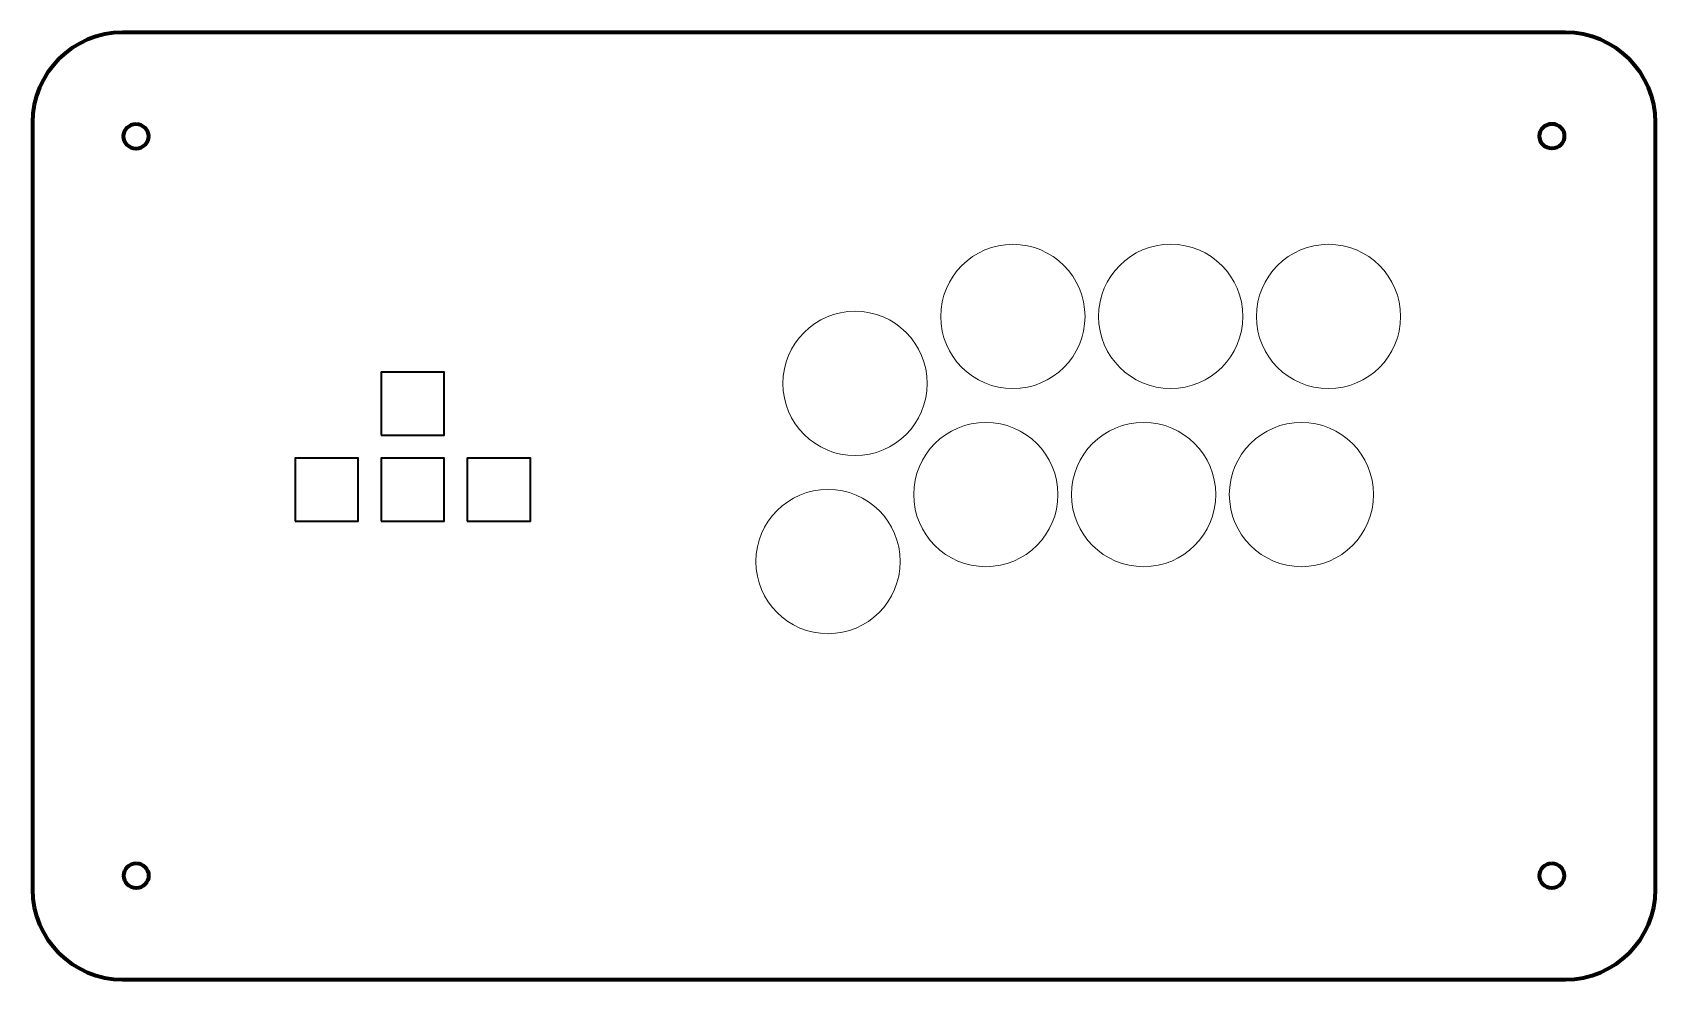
# Model space of a CAD drawing. Header units: millimetres. Extents: x 198 to 2265, y -986 to 144.
# Drawn here: x 202.1 to 562.1, y -806.1 to -596.1 of the extents above; entities that cross this region are included whole.
import ezdxf

# ---------------------------------------------------------------- set-up
doc = ezdxf.new("R2010")
doc.units = ezdxf.units.MM
doc.header["$MEASUREMENT"] = 0
doc.layers.add('Layer 1', color=7, linetype='Continuous')

msp = doc.modelspace()

# ---------------------------------------------------------------- linework, layer by layer
at = {"layer": 'Layer 1', "color": 250, "lineweight": 35}
for points in [[(279.4414, -685.3775), (293.4414, -685.3775), (293.4414, -671.3775), (279.4414, -671.3775), (279.4414, -685.3775)], [(260.3411, -704.4778), (274.3411, -704.4778), (274.3411, -690.4778), (260.3411, -690.4778), (260.3411, -704.4778)], [(279.4414, -704.4778), (293.4414, -704.4778), (293.4414, -690.4778), (279.4414, -690.4778), (279.4414, -704.4778)], [(298.5414, -704.4778), (312.5414, -704.4778), (312.5414, -690.4778), (298.5414, -690.4778), (298.5414, -704.4778)]]:
    msp.add_lwpolyline(points, close=True, dxfattribs=at)
at = {"layer": 'Layer 1', "color": 250, "lineweight": 70}
for centre in [(225.057, -619.1086), (539.107, -619.0686), (225.0964, -783.0431), (539.087, -783.0586)]:
    msp.add_ellipse(centre, major_axis=(0, 2.75), ratio=1, dxfattribs=at)
at = {"layer": 'Layer 1', "color": 250, "lineweight": 18}
for centre in [(419.5485, -659.0571), (454.5485, -659.0446), (489.5485, -659.0571), (384.5485, -673.9071), (413.5485, -698.5446), (448.5486, -698.5446), (483.5485, -698.5446), (378.5485, -713.3946)]:
    msp.add_ellipse(centre, major_axis=(0, 16), ratio=1, dxfattribs=at)
at = {"layer": 'Layer 1', "color": 250, "lineweight": 70}
msp.add_open_spline([(222.0894, -596.0841), (222.0894, -596.0841), (542.0894, -596.0841), (542.0894, -596.0841), (553.0894, -596.0841), (562.0894, -605.0841), (562.0894, -616.084), (562.0894, -616.084), (562.0894, -786.0842), (562.0894, -786.0842), (562.0894, -797.0841), (553.0894, -806.0841), (542.0894, -806.0841), (542.0894, -806.0841), (222.0894, -806.0841), (222.0894, -806.0841), (211.0895, -806.0841), (202.0894, -797.0841), (202.0894, -786.0842), (202.0894, -786.0842), (202.0894, -616.084), (202.0894, -616.084), (202.0894, -605.0841), (211.0895, -596.0841), (222.0894, -596.0841)], degree=3, knots=[0, 0, 0, 0, 0.125, 0.125, 0.125, 0.25, 0.25, 0.25, 0.375, 0.375, 0.375, 0.5, 0.5, 0.5, 0.625, 0.625, 0.625, 0.75, 0.75, 0.75, 0.875, 0.875, 0.875, 1, 1, 1, 1], dxfattribs=at)

doc.saveas('drawing.dxf')
